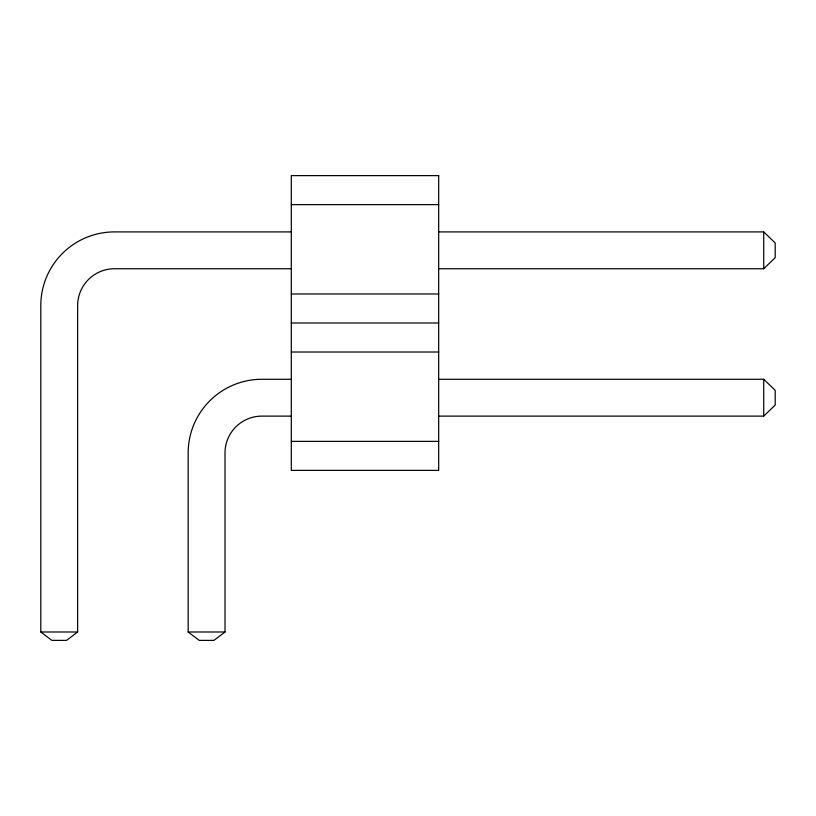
<?xml version="1.0" encoding="UTF-8"?>
<svg xmlns="http://www.w3.org/2000/svg" width="816" height="816" viewBox="0 0 816 816"><rect width="100%" height="100%" fill="white"/><g stroke="black" fill="none" stroke-linecap="round" stroke-linejoin="round"><path stroke-width="1.22" d="M438.682 268.75L763.725 268.75L775.2 257.693L775.2 242.964L763.725 231.907L438.682 231.907M438.682 416.119L763.725 416.119L775.2 405.073L775.2 390.334L763.725 379.277L438.682 379.277M291.302 268.75L114.485 268.75A36.842 36.842 0 0 0 77.642 305.592L77.642 631.992L66.586 640.376L51.857 640.376L40.8 631.992L40.8 305.592A73.685 73.685 0 0 1 114.485 231.907L291.302 231.907M291.302 416.119L261.865 416.119A36.842 36.842 0 0 0 225.012 452.962L225.012 631.992L213.965 640.376L199.226 640.376L188.17 631.992L188.17 452.962A73.685 73.685 0 0 1 261.865 379.277L291.302 379.277M291.302 204.632L438.682 204.632M291.302 293.984L438.682 293.984M291.302 323.003L438.682 323.003M291.302 352.012L438.682 352.012M291.302 441.364L438.682 441.364M40.8 631.992L77.642 631.992M188.17 631.992L225.012 631.992M763.725 231.907L763.725 268.75M763.725 379.277L763.725 416.119M438.682 175.624L291.302 175.624L291.302 470.373L438.682 470.373L438.682 175.624"/></g></svg>
